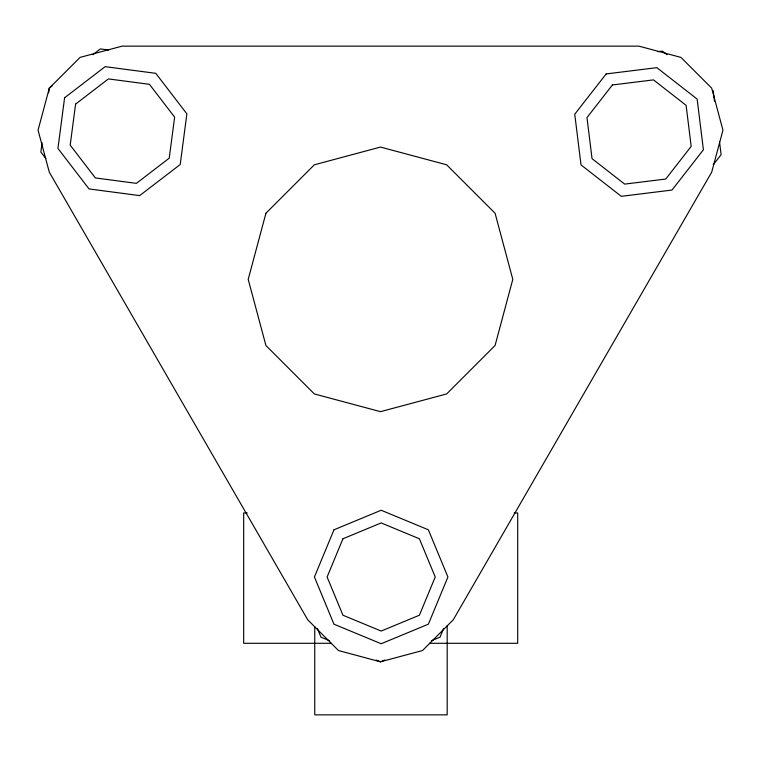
<?xml version="1.0" encoding="UTF-8"?>
<svg xmlns="http://www.w3.org/2000/svg" width="761" height="761" viewBox="0 0 761 761"><rect width="100%" height="100%" fill="white"/><g stroke="black" fill="none" stroke-linecap="round" stroke-linejoin="round"><path stroke-width="1.14" d="M42.093 142.716L40.866 152.01L45.86 158.516M48.666 92.785L49.275 88.143L52.062 86.003M443.606 628.519L440.02 637.176L431.363 640.762M713.19 164.823L721.114 154.664L719.535 141.879M92.947 54.63L100.385 48.923L108.509 49.998M384.828 660.034L380.5 661.832L338.493 650.541L307.729 619.787L49.303 172.176L38.05 130.169L49.303 88.152L80.057 57.398L122.074 46.145L638.926 46.145L680.943 57.398L711.697 88.152L722.95 130.169L711.697 172.176L453.271 619.787L422.507 650.541L380.5 661.794L376.172 660.034M657.761 51.691L662.412 51.12L667.026 54.716M247.22 512.952L243.672 512.952L243.672 643.292L331.301 643.292M514.17 512.952L517.699 512.952L517.699 643.292L429.451 643.292M329.646 640.762L320.99 637.176L317.404 628.519M713.209 90.73L714.503 101.194M447.183 625.523L447.183 714.855L314.75 714.855L314.75 626.712M64.609 97.76L57.941 148.414L89.037 188.937L139.682 195.606L180.214 164.509L186.883 113.865L155.786 73.332L105.132 66.664L64.609 97.76M75.596 104.105L70.193 145.132L95.382 177.95L136.4 183.353L169.227 158.164L174.63 117.146L149.441 84.319L108.414 78.916L75.596 104.105M265.931 213.223L248.2 279.363L265.931 345.513L314.35 393.941L380.5 411.663L446.65 393.941L495.069 345.513L512.8 279.363L495.069 213.223L446.65 164.795L380.5 147.073L314.35 164.795L265.931 213.223M333.974 529.799L314.426 577L333.974 624.191L381.175 643.739L428.367 624.191L447.915 577L428.367 529.799L381.175 510.25L333.974 529.799M342.945 538.769L327.106 577L342.945 615.221L381.175 631.059L419.397 615.221L435.235 577L419.397 538.769L381.175 522.931L342.945 538.769M606.165 73.931L574.745 114.217L581.014 164.909L621.299 196.328L672.001 190.05L703.411 149.774L697.143 99.073L656.857 67.662L606.165 73.931M612.415 84.966L586.969 117.594L592.048 158.659L624.676 184.105L665.742 179.025L691.188 146.397L686.108 105.332L653.48 79.886L612.415 84.966"/></g></svg>
